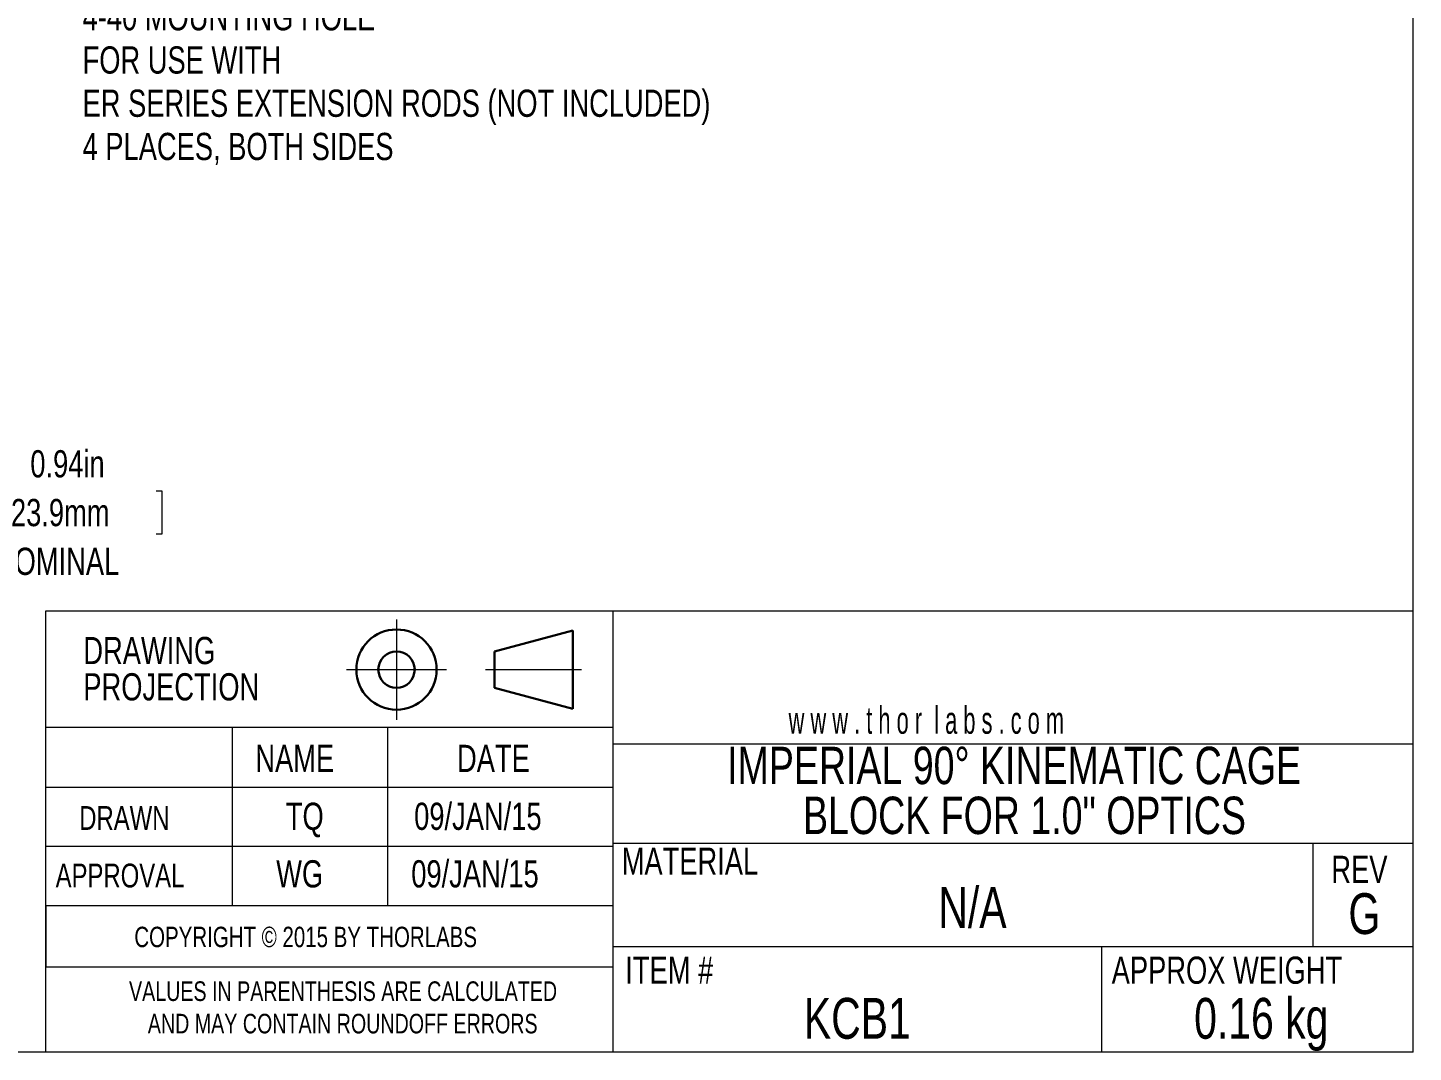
# Model space of a CAD drawing. Header units: inches. Extents: x 0.1 to 10.9, y 0 to 8.5.
# Drawn here: x 6.702 to 10.944, y 0.036 to 3.173 of the extents above; entities that cross this region are included whole.
import ezdxf

# ---------------------------------------------------------------- set-up
doc = ezdxf.new("R2010")
doc.units = ezdxf.units.IN
doc.header["$MEASUREMENT"] = 0
doc.header["$PDSIZE"] = -1
doc.linetypes.add('CENTERX2', pattern=[0.8, 0.5, -0.1, 0.1, -0.1])
doc.styles.add('SLDTEXTSTYLE0', font='TXT', dxfattribs={"width": 0.75})
doc.styles.add('SLDTEXTSTYLE1', font='TXT', dxfattribs={"width": 0.6})
doc.dimstyles.new('SLDDIMSTYLE1', dxfattribs={"dimtxt": 0.083333, "dimasz": 0.125, "dimexe": 0, "dimexo": 0.0625, "dimgap": 0.020833, "dimtad": 0, "dimtih": 1, "dimtoh": 1, "dimrnd": 1e-09, "dimzin": 12, "dimdsep": 46, "dimtxsty": 'SLDTEXTSTYLE0', "dimsah": 1, "dimcen": 0, "dimadec": 0, "dimazin": 3, "dimtfac": 1, "dimtofl": 0, "dimtmove": 0, "dimatfit": 3, "dimfxl": 1, "dimfrac": 2, "dimtolj": 1, "dimtzin": 12, "dimarcsym": 0})
doc.dimstyles.new('SLDDIMSTYLE9', dxfattribs={"dimtxt": 0.083333, "dimasz": 0.125, "dimexe": 0, "dimexo": 0.0625, "dimgap": 0.020833, "dimtad": 0, "dimtih": 1, "dimtoh": 1, "dimlfac": 2, "dimrnd": 1e-09, "dimdsep": 46, "dimtxsty": 'SLDTEXTSTYLE0', "dimsah": 1, "dimcen": 0.09, "dimadec": 0, "dimazin": 2, "dimtfac": 1, "dimtmove": 0, "dimatfit": 0, "dimfxl": 1, "dimfrac": 2, "dimtolj": 1, "dimtzin": 12, "dimarcsym": 0})

# ---------------------------------------------------------------- blocks, each defined once
blk = doc.blocks.new('Third Angle Projection Block')
at = {"color": 7, "linetype": 'CENTERX2', "lineweight": 0}
for p, q in [((3.9951, 0.9376), (3.9951, 0.5538)), ((3.8033, 0.7457), (4.187, 0.7457)), ((4.3361, 0.7457), (4.7029, 0.7457))]:
    blk.add_line(p, q, dxfattribs=at)
at = {"color": 7, "linetype": 'Continuous', "lineweight": 30}
for p, q in [((4.6701, 0.8957), (4.3701, 0.8153)), ((4.6701, 0.5957), (4.6701, 0.8957)), ((4.3701, 0.8153), (4.3701, 0.6761)), ((4.3701, 0.6761), (4.6701, 0.5957))]:
    blk.add_line(p, q, dxfattribs=at)
for radius in [0.1536, 0.0696]:
    blk.add_circle((3.9951, 0.7457), radius, dxfattribs=at)
at = {"color": 7, "linetype": 'Continuous', "lineweight": 0}
blk.add_point((3.9951, 0.7457), dxfattribs=at)
blk = doc.blocks.new('SW_NOTE_1')
at = {"color": 0, "linetype": 'Continuous', "lineweight": 0, "char_height": 0.06, "attachment_point": 2, "style": 'SLDTEXTSTYLE0'}
for s, insert in [('VALUES IN PARENTHESIS ARE CALCULATED', (0.7837, 0.0773)), ('AND MAY CONTAIN ROUNDOFF ERRORS', (0.7826, -0.022))]:
    blk.add_mtext(s, dxfattribs=dict(at, insert=insert))
blk = doc.blocks.new('SW_NOTE_2')
at = {"color": 0, "linetype": 'Continuous', "lineweight": 0, "char_height": 0.08333, "attachment_point": 1, "style": 'SLDTEXTSTYLE0'}
for s, insert in [('DRAWING', (0, 0.1074)), ('PROJECTION', (0, -0.0037))]:
    blk.add_mtext(s, dxfattribs=dict(at, insert=insert))
blk = doc.blocks.new('SW_NOTE_3')
at = {"color": 0, "linetype": 'Continuous', "lineweight": 0, "char_height": 0.114583, "attachment_point": 2, "style": 'SLDTEXTSTYLE0'}
for s, insert in [('IMPERIAL 90° KINEMATIC CAGE', (1.1118, 0.1477)), ('BLOCK FOR 1.0" OPTICS', (1.1436, -0.0051))]:
    blk.add_mtext(s, dxfattribs=dict(at, insert=insert))
blk = doc.blocks.new('_D_20')
at = {"color": 8, "linetype": 'Continuous', "lineweight": 0}
for p, q in [((6.2647, 3.941), (6.6885, 3.2071)), ((6.6885, 3.2071), (6.8385, 3.2071))]:
    blk.add_line(p, q, dxfattribs=at)
blk.add_solid([(6.2647, 3.941), (6.3099, 3.8228), (6.3446, 3.8428)], dxfattribs=at)
at = {"color": 8, "linetype": 'Continuous', "lineweight": 0, "char_height": 0.083333, "attachment_point": 1, "style": 'SLDTEXTSTYLE0'}
for s, insert in [('4-40 MOUNTING HOLE', (6.8697, 3.2483)), ('FOR USE WITH', (6.8697, 3.1159)), ('ER SERIES EXTENSION RODS (NOT INCLUDED)', (6.8697, 2.9835)), ('4 PLACES, BOTH SIDES', (6.8697, 2.8511))]:
    blk.add_mtext(s, dxfattribs=dict(at, insert=insert))
blk = doc.blocks.new('_D_24')
at = {"color": 8, "linetype": 'Continuous', "lineweight": 0}
for p, q in [((6.1571, 2.3716), (5.9788, 2.5468)), ((5.7177, 1.9247), (6.2061, 2.4215)), ((6.0535, 1.5944), (6.542, 2.0912)), ((6.4929, 2.0413), (6.6539, 1.883)), ((6.6293, 1.755), (6.6124, 1.755)), ((6.6124, 1.755), (6.6124, 1.6226)), ((7.0953, 1.755), (7.1122, 1.755)), ((7.1122, 1.755), (7.1122, 1.6226)), ((6.6124, 1.6226), (6.6293, 1.6226)), ((7.1122, 1.6226), (7.0953, 1.6226))]:
    blk.add_line(p, q, dxfattribs=at)
for points in [[(6.1571, 2.3716), (6.0819, 2.4735), (6.0539, 2.4449)], [(6.4929, 2.0413), (6.568, 1.9394), (6.5961, 1.9679)]]:
    blk.add_solid(points, dxfattribs=at)
at = {"color": 8, "linetype": 'Continuous', "lineweight": 0, "char_height": 0.08333, "attachment_point": 1, "style": 'SLDTEXTSTYLE0'}
for s, insert in [('0.94in', (6.7096, 1.8793)), ('23.9mm', (6.6504, 1.73)), ('NOMINAL', (6.6012, 1.5807))]:
    blk.add_mtext(s, dxfattribs=dict(at, insert=insert))

msp = doc.modelspace()

# ---------------------------------------------------------------- linework, layer by layer
at = {"color": 7, "linetype": 'Continuous', "lineweight": 0}
for p, q in [((10.9445, 0.0356), (10.9445, 8.4506)), ((10.9445, 1.3874), (10.9445, 1.9698)), ((6.7572, 0.2977), (6.7572, 1.3874)), ((6.7572, 1.3874), (8.4938, 1.3874)), ((8.4938, 1.3874), (8.4938, 0.0356)), ((8.4938, 1.3874), (10.9445, 1.3874)), ((6.7572, 0.4841), (6.7572, 1.0302)), ((6.7572, 0.0356), (6.7572, 1.0302)), ((8.4938, 1.0302), (6.7572, 1.0302)), ((7.3281, 1.0302), (7.3281, 0.4841)), ((7.8037, 1.0302), (7.8037, 0.4841)), ((8.4938, 0.98), (10.9445, 0.98)), ((8.4938, 0.846), (6.7572, 0.846)), ((8.4938, 0.6662), (6.7572, 0.6662)), ((8.4938, 0.6756), (10.9445, 0.6756)), ((10.6365, 0.6756), (10.6365, 0.3599)), ((8.4938, 0.4841), (6.7572, 0.4841)), ((6.7572, 0.4841), (6.7572, 0.2977)), ((8.4938, 0.3599), (10.9445, 0.3599)), ((9.9901, 0.3599), (9.9901, 0.0356)), ((6.7572, 0.2977), (8.4938, 0.2977)), ((10.9445, 0.0356), (0.0622, 0.0356))]:
    msp.add_line(p, q, dxfattribs=at)

# ---------------------------------------------------------------- block references
at = {"color": 7, "linetype": 'Continuous', "xscale": 0.8, "yscale": 0.8, "zscale": 0.8}
msp.add_blockref('Third Angle Projection Block', (4.6349, 0.6109), dxfattribs=at)
at = {"color": 7, "linetype": 'Continuous', "lineweight": 0}
for name, p in [('SW_NOTE_2', (6.872, 1.2001)), ('SW_NOTE_3', (8.6104, 0.8235)), ('SW_NOTE_1', (6.8836, 0.1754))]:
    msp.add_blockref(name, p, dxfattribs=at)

# ---------------------------------------------------------------- texts
for s, insert, char_height, attachment_point, style in [('w w w . t h o r  l a b s . c o m', (9.0316, 1.0943), 0.083333, 1, 'SLDTEXTSTYLE1'), ('NAME', (7.3987, 0.9772), 0.08333, 1, 'SLDTEXTSTYLE0'), ('DATE', (8.0163, 0.9772), 0.08333, 1, 'SLDTEXTSTYLE0'), ('DRAWN', (6.8595, 0.7895), 0.07292, 1, 'SLDTEXTSTYLE0'), ('TQ', (7.492, 0.7999), 0.08333, 1, 'SLDTEXTSTYLE0'), ('09/JAN/15', (7.885, 0.7999), 0.08333, 1, 'SLDTEXTSTYLE0'), ('MATERIAL', (8.5205, 0.6624), 0.08333, 1, 'SLDTEXTSTYLE0'), ('REV', (10.6936, 0.6373), 0.08333, 1, 'SLDTEXTSTYLE0'), ('APPROVAL', (6.7872, 0.6133), 0.07292, 1, 'SLDTEXTSTYLE0'), ('WG', (7.4626, 0.6237), 0.08333, 1, 'SLDTEXTSTYLE0'), ('09/JAN/15', (7.8762, 0.6237), 0.08333, 1, 'SLDTEXTSTYLE0'), ('N/A', (9.5946, 0.5415), 0.125, 2, 'SLDTEXTSTYLE0'), ('G', (10.7945, 0.5227), 0.125, 2, 'SLDTEXTSTYLE0'), ('COPYRIGHT © 2015 BY THORLABS', (7.0281, 0.42), 0.0625, 1, 'SLDTEXTSTYLE0'), ('ITEM #', (8.5315, 0.3287), 0.08333, 1, 'SLDTEXTSTYLE0'), ('APPROX WEIGHT', (10.0209, 0.3287), 0.083333, 1, 'SLDTEXTSTYLE0'), ('KCB1', (9.2421, 0.202), 0.125, 2, 'SLDTEXTSTYLE0'), ('0.16 kg', (10.479, 0.202), 0.125, 2, 'SLDTEXTSTYLE0')]:
    msp.add_mtext(s, dxfattribs=dict(at, insert=insert, char_height=char_height, attachment_point=attachment_point, style=style))

# ---------------------------------------------------------------- dimensions: what is measured, and where the dimension line sits
at = {"color": 8, "linetype": 'Continuous', "lineweight": 0}
dim = msp.add_diameter_dim_2p(p1=(6.2087, 4.038), p2=(6.2647, 3.941), text='4-40 MOUNTING HOLE\\PFOR USE WITH \\PER SERIES EXTENSION RODS (NOT INCLUDED)\\P4 PLACES, BOTH SIDES', dimstyle='SLDDIMSTYLE1', override={"dimpost": '<>'}, dxfattribs=at)
dim.commit()
dim.dimension.update_dxf_attribs({"geometry": '_D_20', "text_midpoint": (8.0378, 3.2071), "dimtype": 163})
dim = msp.add_linear_dim(base=(6.4929, 2.0413), p1=(5.6826, 1.889), p2=(6.0185, 1.5588), angle=315.4839, text='<>\\PNOMINAL', dimstyle='SLDDIMSTYLE9', dxfattribs=at)
dim.commit()
dim.dimension.update_dxf_attribs({"geometry": '_D_24', "text_midpoint": (6.8623, 1.6782), "dimtype": 160})

doc.saveas('drawing.dxf')
